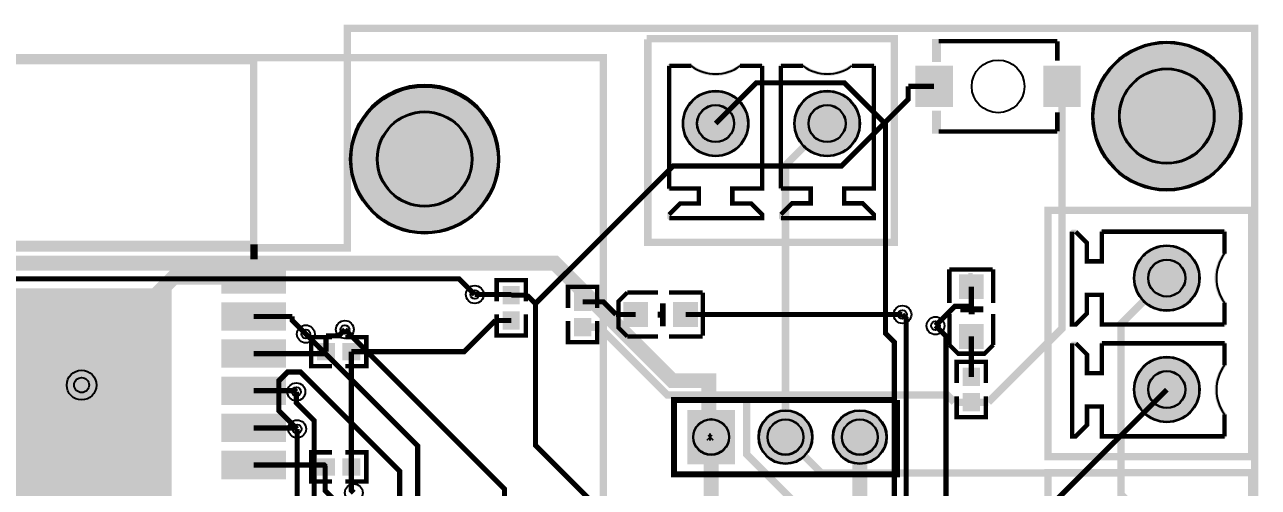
# Model space of a CAD drawing. Header units: millimetres. Extents: x -4 to 157, y 41 to 137.
# Drawn here: x 114.51 to 156.67, y 120.86 to 136.68 of the extents above; entities that cross this region are included whole.
import ezdxf

# ---------------------------------------------------------------- set-up
doc = ezdxf.new("R2010")
doc.units = ezdxf.units.MM
for name, color, linetype, true_color in [('BoardOutLine', 7, 'Continuous', 0xff00ff), ('BottomLayer', 7, 'Continuous', 0x0000ff), ('BottomSolderMaskLayer', 7, 'Continuous', 0xaa00ff), ('Document', 7, 'Continuous', 0xffffff), ('Hole', 7, 'Continuous', 0x222222), ('Multi-Layer', 7, 'Continuous', 0xc0c0c0), ('TopLayer', 7, 'Continuous', 0xff0000), ('TopPasteMaskLayer', 7, 'Continuous', 0x808080), ('TopSilkLayer', 7, 'Continuous', 0xffcc00), ('TopSolderMaskLayer', 7, 'Continuous', 0x800080)]:
    doc.layers.add(name, color=color, linetype=linetype, true_color=true_color)

msp = doc.modelspace()

# ---------------------------------------------------------------- hatches: boundary and pattern name
at = {"layer": 'BottomLayer'}
msp.add_hatch(color=256, dxfattribs=at).paths.add_polyline_path([(106.731, 127.661), (119.533, 127.661), (119.533, 112.141), (106.706, 112.141)])
at = {"layer": 'BottomSolderMaskLayer'}
for points in [[(150.993, 133.552, 1), (156.094, 133.552, 1)], [(125.632, 132.084, 1), (130.733, 132.084, 1)], [(137, 133.299, 1), (139.251, 133.299, 1)], [(140.81, 133.299, 1), (143.061, 133.299, 1)], [(152.418, 128.016, 1), (154.669, 128.016, 1)], [(152.418, 124.206, 1), (154.669, 124.206, 1)], [(137.16, 123.506), (138.786, 123.506), (138.786, 121.655), (137.16, 121.655)], [(139.588, 122.581, 1), (141.439, 122.581, 1)], [(142.128, 122.581, 1), (143.979, 122.581, 1)]]:
    msp.add_hatch(color=256, dxfattribs=at).paths.add_polyline_path(points)
at = {"layer": 'Document'}
for points in [[(136.535, 135.339), (136.525, 135.339), (136.465, 135.279), (136.465, 131.069), (136.525, 131.009), (137.485, 131.009), (137.485, 130.629), (136.895, 130.629), (136.475, 130.209), (136.475, 130.049), (136.535, 129.989), (138.125, 129.989), (138.125, 130.129), (136.605, 130.129), (136.605, 130.159), (136.605, 130.159), (136.945, 130.499), (137.565, 130.499), (137.626, 130.559), (137.626, 131.079), (137.555, 131.149), (136.605, 131.149), (136.605, 135.339)], [(137.285, 135.339), (137.285, 135.199), (136.615, 135.199), (136.615, 135.339), (137.285, 135.339)], [(137.295, 135.339), (137.336, 135.307), (137.377, 135.277), (137.42, 135.248), (137.464, 135.221), (137.508, 135.196), (137.554, 135.172), (137.601, 135.151), (137.648, 135.131), (137.696, 135.113), (137.745, 135.097), (137.795, 135.083), (137.845, 135.071), (137.895, 135.061), (137.946, 135.052), (137.997, 135.046), (138.048, 135.042), (138.1, 135.04), (138.151, 135.04), (138.203, 135.042), (138.254, 135.046), (138.305, 135.052), (138.356, 135.061), (138.406, 135.071), (138.456, 135.083), (138.506, 135.097), (138.555, 135.113), (138.603, 135.131), (138.65, 135.151), (138.697, 135.172), (138.743, 135.196), (138.787, 135.221), (138.831, 135.248), (138.874, 135.277), (138.915, 135.307), (138.955, 135.339), (138.955, 135.199), (138.912, 135.168), (138.866, 135.139), (138.82, 135.111), (138.773, 135.086), (138.725, 135.062), (138.676, 135.04), (138.626, 135.019), (138.575, 135.001), (138.524, 134.985), (138.472, 134.97), (138.419, 134.958), (138.367, 134.948), (138.313, 134.94), (138.26, 134.933), (138.206, 134.929), (138.152, 134.927), (138.099, 134.927), (138.045, 134.929), (137.991, 134.933), (137.938, 134.94), (137.884, 134.948), (137.832, 134.958), (137.779, 134.97), (137.727, 134.985), (137.676, 135.001), (137.625, 135.019), (137.575, 135.04), (137.526, 135.062), (137.478, 135.086), (137.431, 135.111), (137.385, 135.139), (137.339, 135.168), (137.295, 135.199)], [(139.715, 135.339), (139.726, 135.339), (139.785, 135.28), (139.785, 131.069), (139.726, 131.009), (138.766, 131.009), (138.766, 130.629), (139.356, 130.629), (139.776, 130.209), (139.776, 130.049), (139.715, 129.989), (138.126, 129.989), (138.125, 130.129), (139.646, 130.129), (139.646, 130.159), (139.646, 130.159), (139.306, 130.499), (138.686, 130.499), (138.626, 130.559), (138.626, 131.079), (138.696, 131.15), (139.646, 131.149), (139.646, 135.339)], [(138.966, 135.339), (138.966, 135.199), (139.636, 135.199), (139.636, 135.339), (138.966, 135.339)], [(140.355, 135.343), (140.345, 135.343), (140.285, 135.283), (140.285, 131.073), (140.345, 131.013), (141.305, 131.013), (141.305, 130.633), (140.715, 130.633), (140.295, 130.213), (140.295, 130.053), (140.355, 129.993), (141.945, 129.993), (141.945, 130.133), (140.425, 130.133), (140.425, 130.163), (140.425, 130.163), (140.765, 130.503), (141.385, 130.503), (141.445, 130.563), (141.445, 131.083), (141.375, 131.153), (140.425, 131.153), (140.425, 135.343)], [(141.105, 135.343), (141.105, 135.203), (140.435, 135.203), (140.435, 135.343), (141.105, 135.343)], [(141.115, 135.343), (141.155, 135.311), (141.196, 135.28), (141.239, 135.251), (141.283, 135.224), (141.328, 135.199), (141.373, 135.175), (141.42, 135.154), (141.468, 135.134), (141.516, 135.116), (141.565, 135.1), (141.614, 135.086), (141.664, 135.074), (141.715, 135.064), (141.765, 135.056), (141.816, 135.05), (141.868, 135.045), (141.919, 135.043), (141.97, 135.043), (142.022, 135.045), (142.073, 135.05), (142.124, 135.056), (142.175, 135.064), (142.225, 135.074), (142.275, 135.086), (142.325, 135.1), (142.374, 135.116), (142.422, 135.134), (142.47, 135.154), (142.516, 135.175), (142.562, 135.199), (142.607, 135.224), (142.65, 135.251), (142.693, 135.28), (142.735, 135.311), (142.775, 135.343), (142.775, 135.203), (142.731, 135.172), (142.686, 135.142), (142.639, 135.115), (142.592, 135.089), (142.544, 135.065), (142.495, 135.043), (142.445, 135.022), (142.394, 135.004), (142.343, 134.988), (142.291, 134.974), (142.239, 134.961), (142.186, 134.951), (142.133, 134.943), (142.079, 134.936), (142.026, 134.932), (141.972, 134.93), (141.918, 134.93), (141.864, 134.932), (141.81, 134.936), (141.757, 134.943), (141.704, 134.951), (141.651, 134.961), (141.598, 134.974), (141.547, 134.988), (141.495, 135.004), (141.445, 135.022), (141.395, 135.043), (141.346, 135.065), (141.297, 135.089), (141.25, 135.115), (141.204, 135.142), (141.159, 135.172), (141.115, 135.203)], [(143.535, 135.343), (143.545, 135.343), (143.605, 135.283), (143.605, 131.073), (143.545, 131.013), (142.585, 131.013), (142.585, 130.633), (143.175, 130.633), (143.595, 130.213), (143.595, 130.053), (143.535, 129.993), (141.945, 129.993), (141.945, 130.133), (143.465, 130.133), (143.465, 130.163), (143.465, 130.163), (143.125, 130.503), (142.505, 130.503), (142.445, 130.563), (142.445, 131.083), (142.515, 131.153), (143.465, 131.153), (143.465, 135.343)], [(142.785, 135.343), (142.785, 135.203), (143.455, 135.203), (143.455, 135.343), (142.785, 135.343)], [(155.583, 129.606), (155.583, 129.616), (155.523, 129.676), (151.313, 129.676), (151.253, 129.616), (151.253, 128.656), (150.873, 128.656), (150.873, 129.246), (150.453, 129.666), (150.293, 129.666), (150.233, 129.606), (150.233, 128.016), (150.373, 128.016), (150.373, 129.536), (150.403, 129.536), (150.403, 129.536), (150.743, 129.196), (150.743, 128.576), (150.803, 128.516), (151.323, 128.516), (151.393, 128.586), (151.393, 129.536), (155.583, 129.536)], [(155.583, 128.856), (155.443, 128.856), (155.443, 129.526), (155.583, 129.526), (155.583, 128.856)], [(155.583, 128.846), (155.551, 128.806), (155.521, 128.765), (155.492, 128.722), (155.465, 128.678), (155.44, 128.633), (155.416, 128.588), (155.394, 128.541), (155.375, 128.494), (155.357, 128.445), (155.341, 128.396), (155.327, 128.347), (155.315, 128.297), (155.304, 128.247), (155.296, 128.196), (155.29, 128.145), (155.286, 128.093), (155.284, 128.042), (155.284, 127.991), (155.286, 127.939), (155.29, 127.888), (155.296, 127.837), (155.304, 127.786), (155.315, 127.736), (155.327, 127.686), (155.341, 127.636), (155.357, 127.587), (155.375, 127.539), (155.394, 127.492), (155.416, 127.445), (155.44, 127.399), (155.465, 127.354), (155.492, 127.311), (155.521, 127.268), (155.551, 127.226), (155.583, 127.186), (155.443, 127.186), (155.412, 127.23), (155.383, 127.275), (155.355, 127.322), (155.329, 127.369), (155.305, 127.417), (155.283, 127.466), (155.263, 127.516), (155.245, 127.567), (155.229, 127.618), (155.214, 127.67), (155.202, 127.722), (155.192, 127.775), (155.183, 127.828), (155.177, 127.882), (155.173, 127.936), (155.171, 127.989), (155.171, 128.043), (155.173, 128.097), (155.177, 128.151), (155.183, 128.204), (155.192, 128.257), (155.202, 128.31), (155.214, 128.363), (155.229, 128.415), (155.245, 128.466), (155.263, 128.516), (155.283, 128.566), (155.305, 128.615), (155.329, 128.664), (155.355, 128.711), (155.383, 128.757), (155.412, 128.802), (155.443, 128.846)], [(146.761, 127.534), (146.761, 128.194), (146.914, 128.194), (146.914, 127.534)], [(147.138, 127.809), (146.478, 127.809), (146.478, 127.961), (147.138, 127.961)], [(155.583, 126.426), (155.583, 126.416), (155.523, 126.356), (151.313, 126.356), (151.253, 126.416), (151.253, 127.376), (150.873, 127.376), (150.873, 126.786), (150.453, 126.366), (150.293, 126.366), (150.233, 126.426), (150.233, 128.016), (150.373, 128.016), (150.373, 126.496), (150.403, 126.496), (150.403, 126.496), (150.743, 126.836), (150.743, 127.456), (150.803, 127.516), (151.323, 127.516), (151.393, 127.446), (151.393, 126.496), (155.583, 126.496)], [(137.181, 126.496), (137.181, 127.157), (137.334, 127.157), (137.334, 126.496)], [(155.583, 127.176), (155.443, 127.176), (155.443, 126.506), (155.583, 126.506), (155.583, 127.176)], [(135.053, 126.821), (135.713, 126.821), (135.713, 126.669), (135.053, 126.669)], [(136.906, 126.873), (137.567, 126.873), (137.567, 126.721), (136.906, 126.721)], [(146.813, 125.68), (146.813, 126.34), (146.966, 126.34), (146.966, 125.68)], [(155.586, 125.787), (155.586, 125.797), (155.526, 125.857), (151.316, 125.857), (151.256, 125.797), (151.256, 124.837), (150.876, 124.837), (150.876, 125.427), (150.456, 125.847), (150.296, 125.847), (150.236, 125.787), (150.236, 124.197), (150.376, 124.197), (150.376, 125.717), (150.406, 125.717), (150.406, 125.717), (150.746, 125.377), (150.746, 124.757), (150.806, 124.697), (151.326, 124.697), (151.396, 124.767), (151.396, 125.717), (155.586, 125.717)], [(155.586, 125.037), (155.446, 125.037), (155.446, 125.707), (155.586, 125.707), (155.586, 125.037)], [(155.586, 125.027), (155.554, 124.987), (155.524, 124.945), (155.495, 124.903), (155.468, 124.859), (155.443, 124.814), (155.419, 124.768), (155.398, 124.722), (155.378, 124.674), (155.36, 124.626), (155.344, 124.577), (155.33, 124.528), (155.318, 124.478), (155.308, 124.427), (155.299, 124.376), (155.293, 124.325), (155.289, 124.274), (155.287, 124.223), (155.287, 124.171), (155.289, 124.12), (155.293, 124.069), (155.299, 124.017), (155.308, 123.967), (155.318, 123.916), (155.33, 123.866), (155.344, 123.817), (155.36, 123.768), (155.378, 123.72), (155.398, 123.672), (155.419, 123.626), (155.443, 123.58), (155.468, 123.535), (155.495, 123.491), (155.524, 123.449), (155.554, 123.407), (155.586, 123.367), (155.446, 123.367), (155.415, 123.411), (155.386, 123.456), (155.358, 123.502), (155.333, 123.55), (155.309, 123.598), (155.286, 123.647), (155.266, 123.697), (155.248, 123.747), (155.232, 123.799), (155.217, 123.851), (155.205, 123.903), (155.195, 123.956), (155.187, 124.009), (155.18, 124.063), (155.176, 124.116), (155.174, 124.17), (155.174, 124.224), (155.176, 124.278), (155.18, 124.331), (155.187, 124.385), (155.195, 124.438), (155.205, 124.491), (155.217, 124.543), (155.232, 124.595), (155.248, 124.647), (155.266, 124.697), (155.286, 124.747), (155.309, 124.796), (155.333, 124.844), (155.358, 124.892), (155.386, 124.938), (155.415, 124.983), (155.446, 125.027)], [(155.586, 122.607), (155.586, 122.597), (155.526, 122.537), (151.316, 122.537), (151.256, 122.597), (151.256, 123.557), (150.876, 123.557), (150.876, 122.967), (150.456, 122.547), (150.296, 122.547), (150.236, 122.607), (150.236, 124.197), (150.376, 124.197), (150.376, 122.677), (150.406, 122.677), (150.406, 122.677), (150.746, 123.017), (150.746, 123.637), (150.806, 123.697), (151.326, 123.697), (151.396, 123.627), (151.396, 122.677), (155.586, 122.677)], [(155.586, 123.357), (155.446, 123.357), (155.446, 122.687), (155.586, 122.687), (155.586, 123.357)]]:
    msp.add_hatch(color=256, dxfattribs=at).paths.add_polyline_path(points)
at = {"layer": 'Multi-Layer'}
for points in [[(137.026, 133.299, 1), (139.226, 133.299, 1)], [(140.836, 133.299, 1), (143.036, 133.299, 1)], [(152.443, 128.016, 1), (154.643, 128.016, 1)], [(152.443, 124.206, 1), (154.643, 124.206, 1)], [(137.186, 123.481), (138.761, 123.481), (138.761, 121.681), (137.186, 121.681)], [(139.613, 122.581, 1), (141.413, 122.581, 1)], [(142.153, 122.581, 1), (143.953, 122.581, 1)]]:
    msp.add_hatch(color=256, dxfattribs=at).paths.add_polyline_path(points)
at = {"layer": 'TopLayer'}
for points in [[(146.207, 133.889), (146.207, 135.249), (144.977, 135.249), (144.977, 133.889)], [(149.347, 133.889), (149.347, 135.249), (150.577, 135.249), (150.577, 133.889)], [(123.386, 128.45), (123.386, 127.5), (121.286, 127.5), (121.286, 128.45)], [(147.263, 127.324), (146.463, 127.324), (146.463, 128.124), (147.263, 128.124)], [(106.731, 127.661), (119.533, 127.661), (119.533, 112.141), (106.706, 112.141)], [(130.87, 127.15), (131.41, 127.15), (131.41, 127.716), (130.87, 127.716)], [(133.849, 126.922), (133.309, 126.922), (133.309, 127.487), (133.849, 127.487)], [(123.386, 127.18), (123.386, 126.23), (121.286, 126.23), (121.286, 127.18)], [(134.995, 126.372), (134.995, 127.172), (135.795, 127.172), (135.795, 126.372)], [(136.697, 126.372), (136.697, 127.172), (137.497, 127.172), (137.497, 126.372)], [(130.87, 126.85), (131.41, 126.85), (131.41, 126.285), (130.87, 126.285)], [(133.849, 126.622), (133.309, 126.622), (133.309, 126.056), (133.849, 126.056)], [(147.263, 125.622), (146.463, 125.622), (146.463, 126.422), (147.263, 126.422)], [(123.386, 125.91), (123.386, 124.96), (121.286, 124.96), (121.286, 125.91)], [(125.097, 125.231), (125.097, 125.771), (124.532, 125.771), (124.532, 125.231)], [(125.397, 125.231), (125.397, 125.771), (125.963, 125.771), (125.963, 125.231)], [(147.133, 124.356), (146.593, 124.356), (146.593, 124.922), (147.133, 124.922)], [(123.386, 124.64), (123.386, 123.69), (121.286, 123.69), (121.286, 124.64)], [(147.133, 124.056), (146.593, 124.056), (146.593, 123.491), (147.133, 123.491)], [(123.386, 123.37), (123.386, 122.42), (121.286, 122.42), (121.286, 123.37)], [(123.386, 122.1), (123.386, 121.15), (121.286, 121.15), (121.286, 122.1)], [(125.097, 121.294), (125.097, 121.834), (124.532, 121.834), (124.532, 121.294)], [(125.397, 121.294), (125.397, 121.834), (125.963, 121.834), (125.963, 121.294)]]:
    msp.add_hatch(color=256, dxfattribs=at).paths.add_polyline_path(points)
at = {"layer": 'TopPasteMaskLayer'}
for points in [[(146.207, 133.889), (146.207, 135.249), (144.977, 135.249), (144.977, 133.889)], [(149.347, 133.889), (149.347, 135.249), (150.577, 135.249), (150.577, 133.889)], [(123.386, 128.45), (123.386, 127.5), (121.286, 127.5), (121.286, 128.45)], [(147.263, 127.324), (146.463, 127.324), (146.463, 128.124), (147.263, 128.124)], [(130.91, 127.135), (131.37, 127.135), (131.41, 127.175), (131.41, 127.676), (131.37, 127.716), (130.91, 127.716), (130.87, 127.676), (130.87, 127.175)], [(133.809, 126.907), (133.349, 126.907), (133.309, 126.947), (133.309, 127.447), (133.349, 127.487), (133.809, 127.487), (133.849, 127.447), (133.849, 126.947)], [(123.386, 127.18), (123.386, 126.23), (121.286, 126.23), (121.286, 127.18)], [(134.995, 126.372), (134.995, 127.172), (135.795, 127.172), (135.795, 126.372)], [(136.697, 126.372), (136.697, 127.172), (137.497, 127.172), (137.497, 126.372)], [(130.91, 126.865), (131.37, 126.865), (131.41, 126.825), (131.41, 126.325), (131.37, 126.285), (130.91, 126.285), (130.87, 126.325), (130.87, 126.825)], [(133.809, 126.637), (133.349, 126.637), (133.309, 126.597), (133.309, 126.096), (133.349, 126.056), (133.809, 126.056), (133.849, 126.096), (133.849, 126.597)], [(147.263, 125.622), (146.463, 125.622), (146.463, 126.422), (147.263, 126.422)], [(123.386, 125.91), (123.386, 124.96), (121.286, 124.96), (121.286, 125.91)], [(125.112, 125.271), (125.112, 125.731), (125.072, 125.771), (124.572, 125.771), (124.532, 125.731), (124.532, 125.271), (124.572, 125.231), (125.072, 125.231)], [(125.382, 125.271), (125.382, 125.731), (125.422, 125.771), (125.923, 125.771), (125.963, 125.731), (125.963, 125.271), (125.923, 125.231), (125.422, 125.231)], [(147.093, 124.341), (146.633, 124.341), (146.593, 124.381), (146.593, 124.882), (146.633, 124.922), (147.093, 124.922), (147.133, 124.882), (147.133, 124.381)], [(123.386, 124.64), (123.386, 123.69), (121.286, 123.69), (121.286, 124.64)], [(147.093, 124.071), (146.633, 124.071), (146.593, 124.031), (146.593, 123.531), (146.633, 123.491), (147.093, 123.491), (147.133, 123.531), (147.133, 124.031)], [(123.386, 123.37), (123.386, 122.42), (121.286, 122.42), (121.286, 123.37)], [(123.386, 122.1), (123.386, 121.15), (121.286, 121.15), (121.286, 122.1)], [(125.112, 121.334), (125.112, 121.794), (125.072, 121.834), (124.572, 121.834), (124.532, 121.794), (124.532, 121.334), (124.572, 121.294), (125.072, 121.294)], [(125.382, 121.334), (125.382, 121.794), (125.422, 121.834), (125.923, 121.834), (125.963, 121.794), (125.963, 121.334), (125.923, 121.294), (125.422, 121.294)]]:
    msp.add_hatch(color=256, dxfattribs=at).paths.add_polyline_path(points)
at = {"layer": 'TopSilkLayer'}
for points in [[(145.827, 136.187), (145.827, 135.402), (145.523, 135.402), (145.523, 136.187)], [(145.827, 132.952), (145.827, 133.737), (145.523, 133.737), (145.523, 132.952)]]:
    msp.add_hatch(color=256, dxfattribs=at).paths.add_polyline_path(points)
at = {"layer": 'TopSolderMaskLayer'}
for points in [[(150.993, 133.552, 1), (156.094, 133.552, 1)], [(146.233, 133.864), (146.233, 135.275), (144.952, 135.275), (144.952, 133.864)], [(149.322, 133.864), (149.322, 135.275), (150.603, 135.275), (150.603, 133.864)], [(125.632, 132.084, 1), (130.733, 132.084, 1)], [(137, 133.299, 1), (139.251, 133.299, 1)], [(140.81, 133.299, 1), (143.061, 133.299, 1)], [(152.418, 128.016, 1), (154.669, 128.016, 1)], [(123.442, 128.462), (123.442, 127.489), (121.23, 127.489), (121.23, 128.462)], [(130.846, 127.124), (131.435, 127.124), (131.435, 127.743), (130.846, 127.743)], [(147.288, 127.299), (146.438, 127.299), (146.438, 128.15), (147.288, 128.15)], [(133.873, 126.895), (133.285, 126.895), (133.285, 127.514), (133.873, 127.514)], [(123.442, 127.192), (123.442, 126.219), (121.23, 126.219), (121.23, 127.192)], [(134.97, 126.346), (134.97, 127.197), (135.82, 127.197), (135.82, 126.346)], [(136.671, 126.346), (136.671, 127.197), (137.522, 127.197), (137.522, 126.346)], [(130.846, 126.877), (131.435, 126.877), (131.435, 126.258), (130.846, 126.258)], [(133.873, 126.648), (133.285, 126.648), (133.285, 126.029), (133.873, 126.029)], [(147.288, 125.597), (146.438, 125.597), (146.438, 126.448), (147.288, 126.448)], [(123.442, 125.922), (123.442, 124.949), (121.23, 124.949), (121.23, 125.922)], [(125.123, 125.205), (125.123, 125.796), (124.506, 125.796), (124.506, 125.205)], [(125.372, 125.205), (125.372, 125.796), (125.988, 125.796), (125.988, 125.205)], [(152.418, 124.206, 1), (154.669, 124.206, 1)], [(147.157, 124.33), (146.569, 124.33), (146.569, 124.949), (147.157, 124.949)], [(123.442, 124.652), (123.442, 123.679), (121.23, 123.679), (121.23, 124.652)], [(147.157, 124.083), (146.569, 124.083), (146.569, 123.464), (147.157, 123.464)], [(123.442, 123.382), (123.442, 122.409), (121.23, 122.409), (121.23, 123.382)], [(137.16, 123.506), (138.786, 123.506), (138.786, 121.655), (137.16, 121.655)], [(139.588, 122.581, 1), (141.439, 122.581, 1)], [(142.128, 122.581, 1), (143.979, 122.581, 1)], [(123.442, 122.112), (123.442, 121.139), (121.23, 121.139), (121.23, 122.112)], [(125.123, 121.268), (125.123, 121.859), (124.506, 121.859), (124.506, 121.268)], [(125.372, 121.268), (125.372, 121.859), (125.988, 121.859), (125.988, 121.268)]]:
    msp.add_hatch(color=256, dxfattribs=at).paths.add_polyline_path(points)

# ---------------------------------------------------------------- linework, layer by layer
at = {"layer": 'BoardOutLine', "const_width": 0.254}
msp.add_lwpolyline([(100.543, 129.052), (100.543, 136.552), (-3.457, 136.552), (-3.457, 41.552), (156.543, 41.552), (156.543, 136.552), (125.543, 136.552), (125.543, 129.052), (100.543, 129.052)], close=True, dxfattribs=at)
at = {"layer": 'BottomLayer'}
for points, const_width in [([(63.093, 134.721), (94.008, 134.721), (100.205, 128.523), (132.634, 128.523), (136.647, 124.51), (137.896, 124.51), (137.896, 122.58)], 0.508), ([(63.095, 134.721), (94.008, 134.721), (100.205, 128.523), (132.633, 128.523), (136.647, 124.51), (137.896, 124.51), (137.896, 122.581)], 0.254), ([(138.125, 133.299), (139.515, 134.689), (142.528, 134.689), (143.932, 133.285), (143.932, 126.124), (144.23, 125.826), (144.23, 110.261), (144.113, 110.144), (144.113, 90.629), (142.439, 88.955)], 0.178), ([(141.935, 133.299), (140.513, 131.877), (140.513, 122.581)], 0.254), ([(106.045, 122.427), (106.426, 122.427), (106.426, 127.888), (106.527, 127.99), (129.362, 127.99), (129.895, 127.457)], 0.178), ([(106.045, 122.427), (106.426, 122.427), (106.426, 127.888), (106.527, 127.99), (129.362, 127.99), (129.895, 127.456)], 0.178), ([(129.896, 127.457), (129.895, 127.457)], 0.178), ([(129.895, 127.457), (129.895, 127.456)], 0.178), ([(144.509, 126.772), (144.638, 126.643), (144.638, 110.158), (144.478, 109.999), (144.478, 86.87), (147.57, 83.778)], 0.178), ([(145.639, 126.389), (146, 126.027), (146, 109.855)], 0.178), ([(124.123, 126.105), (127.947, 122.281), (127.947, 112.935), (124.275, 109.263), (124.01, 109.263)], 0.178), ([(130.911, 119.243), (130.911, 120.806), (125.457, 126.259)], 0.178), ([(123.825, 122.86), (123.199, 123.486), (123.199, 124.504), (123.499, 124.804), (123.946, 124.804), (127.332, 121.418), (127.332, 117.292)], 0.178), ([(116.459, 124.359), (116.18, 124.079), (116.18, 119.901)], 0.254), ([(88.214, 116.128), (88.214, 115.75), (94.818, 109.143), (122.809, 109.143), (124.409, 110.743), (124.409, 123.138), (123.799, 123.748), (123.799, 124.129)], 0.178), ([(123.799, 123.939), (123.8, 123.939), (123.8, 124.13)], 0.178), ([(123.799, 123.939), (123.799, 124.129)], 0.178), ([(124.409, 117.939), (124.409, 123.138), (123.799, 123.748), (123.799, 123.939)], 0.178), ([(153.543, 124.206), (147.015, 117.678), (147.015, 99.322), (145.087, 97.394)], 0.178), ([(89.738, 116.128), (89.89, 115.976), (89.89, 114.756), (95.123, 109.524), (122.377, 109.524), (123.825, 110.972), (123.825, 122.859)], 0.178), ([(123.825, 122.518), (123.825, 122.518), (123.825, 122.86)], 0.178), ([(123.825, 122.518), (123.825, 122.859)], 0.178), ([(137.973, 122.581), (137.896, 122.581)], 0.254), ([(137.896, 122.581), (137.896, 122.58)], 0.254), ([(143.053, 118.44), (143.053, 122.581)], 0.508), ([(143.053, 118.44), (143.053, 122.581)], 0.254), ([(89.738, 116.128), (89.89, 115.976), (89.89, 114.756), (95.123, 109.524), (122.377, 109.524), (123.825, 110.972), (123.825, 122.518)], 0.178)]:
    msp.add_lwpolyline(points, dxfattribs=dict(at, const_width=const_width))
at = {"layer": 'BottomSolderMaskLayer'}
for centre, radius in [((153.543, 133.552), 2.551), ((153.543, 133.552), 1.633), ((128.182, 132.084), 2.551), ((138.126, 133.299), 1.125), ((141.936, 133.299), 1.125), ((128.182, 132.084), 1.633), ((138.125, 133.299), 0.639), ((141.935, 133.299), 0.639), ((153.543, 128.016), 1.125), ((153.543, 128.016), 0.639), ((153.543, 124.206), 1.125), ((153.543, 124.206), 0.639), ((137.973, 122.581), 0.619), ((140.513, 122.581), 0.925), ((140.513, 122.581), 0.617), ((143.053, 122.581), 0.925), ((143.053, 122.581), 0.617)]:
    msp.add_circle(centre, radius, dxfattribs=at)
at = {"layer": 'Hole'}
for centre, radius in [((129.896, 127.457), 0.152), ((144.509, 126.772), 0.152), ((145.639, 126.389), 0.152), ((124.123, 126.105), 0.152), ((125.457, 126.259), 0.152), ((116.459, 124.359), 0.254), ((123.8, 124.13), 0.153), ((123.825, 122.86), 0.153)]:
    msp.add_circle(centre, radius, dxfattribs=at)
at = {"layer": 'Multi-Layer'}
for centre, radius in [((153.543, 133.552), 2.5), ((153.543, 133.552), 1.6), ((128.182, 132.084), 2.5), ((138.126, 133.299), 1.1), ((141.936, 133.299), 1.1), ((128.182, 132.084), 1.6), ((138.125, 133.299), 0.625), ((141.935, 133.299), 0.625), ((153.543, 128.016), 1.1), ((153.543, 128.016), 0.625), ((129.896, 127.457), 0.305), ((144.509, 126.772), 0.305), ((125.457, 126.259), 0.305), ((145.639, 126.389), 0.305), ((124.123, 126.105), 0.305), ((153.543, 124.206), 1.1), ((116.459, 124.359), 0.508), ((153.543, 124.206), 0.625), ((123.8, 124.13), 0.305), ((123.825, 122.86), 0.305), ((137.973, 122.581), 0.6), ((140.513, 122.581), 0.9), ((140.513, 122.581), 0.6), ((143.053, 122.581), 0.9), ((143.053, 122.581), 0.6), ((125.761, 120.677), 0.305)]:
    msp.add_circle(centre, radius, dxfattribs=at)
at = {"layer": 'TopLayer'}
for points, const_width in [([(131.969, 127.146), (136.672, 131.849), (142.429, 131.849), (144.706, 134.127), (144.706, 134.569)], 0.178), ([(145.593, 134.569), (144.706, 134.569)], 0.178), ([(149.962, 134.569), (149.962, 126.294), (147.442, 123.773)], 0.254), ([(122.336, 127.975), (122.27, 128.042), (119.609, 128.042), (118.999, 127.432), (118.999, 127.305)], 0.508), ([(122.336, 127.975), (122.27, 128.042), (119.609, 128.042), (118.999, 127.432), (118.999, 127.305)], 0.254), ([(122.336, 127.975), (122.336, 127.975)], 0.254), ([(146.863, 127.724), (146.863, 127.053)], 0.178), ([(151.975, 121.355), (151.975, 126.448), (153.543, 128.016)], 0.254), ([(118.999, 127.305), (118.999, 126.899), (116.459, 124.359)], 0.254), ([(129.896, 127.457), (131.139, 127.457)], 0.178), ([(129.896, 127.457), (129.896, 127.457), (131.139, 127.457)], 0.178), ([(131.14, 127.433), (131.14, 127.456), (131.139, 127.457)], 0.178), ([(131.14, 127.433), (131.681, 127.433)], 0.178), ([(131.681, 127.433), (131.969, 127.146)], 0.178), ([(140.869, 104.064), (142.911, 106.106), (142.911, 112.68), (138.378, 117.213), (137.053, 117.213), (131.969, 122.297), (131.969, 127.146)], 0.178), ([(133.579, 127.204), (134.291, 127.204), (134.724, 126.772)], 0.178), ([(146.863, 127.053), (146.303, 127.053), (145.639, 126.389)], 0.178), ([(122.336, 126.705), (123.657, 126.705)], 0.178), ([(123.657, 126.705), (123.657, 126.571), (124.123, 126.105)], 0.178), ([(125.68, 125.501), (129.533, 125.501), (130.599, 126.567)], 0.178), ([(131.14, 126.567), (130.599, 126.567)], 0.178), ([(135.395, 126.772), (134.724, 126.772)], 0.178), ([(137.097, 126.772), (144.509, 126.772)], 0.178), ([(124.814, 126.042), (125.24, 126.042), (125.457, 126.259)], 0.178), ([(124.814, 125.501), (124.814, 126.042)], 0.178), ([(133.579, 126.339), (134.158, 126.339)], 0.254), ([(134.158, 126.339), (136.475, 124.022), (139.187, 124.022)], 0.254), ([(146.863, 124.639), (146.863, 126.022)], 0.178), ([(124.814, 125.501), (124.749, 125.435), (122.336, 125.435)], 0.178), ([(124.814, 125.501), (124.749, 125.435), (122.336, 125.435)], 0.178), ([(122.336, 125.435), (122.336, 125.435)], 0.178), ([(125.68, 121.564), (125.68, 125.501)], 0.178), ([(123.8, 124.13), (123.765, 124.165), (122.336, 124.165)], 0.178), ([(122.336, 124.165), (122.336, 124.165)], 0.178), ([(123.8, 124.13), (123.765, 124.165), (122.336, 124.165)], 0.178), ([(139.187, 124.022), (139.187, 121.992), (141.783, 119.396), (141.783, 117.966), (144.736, 115.013), (146.058, 115.013), (146.259, 115.214)], 0.254), ([(139.187, 124.022), (146.036, 124.022), (146.284, 123.773)], 0.254), ([(146.863, 123.773), (146.284, 123.773)], 0.254), ([(146.863, 123.773), (147.442, 123.773)], 0.254), ([(122.336, 122.895), (122.336, 122.895)], 0.178), ([(123.825, 122.86), (123.79, 122.895), (122.336, 122.895)], 0.178), ([(123.825, 122.86), (123.79, 122.895), (122.336, 122.895)], 0.178), ([(137.897, 122.581), (137.973, 122.504), (137.973, 118.44)], 0.508), ([(137.897, 122.581), (137.935, 122.543)], 0.254), ([(137.973, 122.581), (137.935, 122.543)], 0.254), ([(140.513, 122.581), (141.739, 121.355), (151.975, 121.355)], 0.254), ([(137.935, 122.543), (137.973, 122.504), (137.973, 118.44)], 0.254), ([(122.336, 121.625), (122.336, 121.625)], 0.178), ([(124.784, 121.594), (124.753, 121.625), (122.336, 121.625)], 0.178), ([(124.814, 121.564), (124.753, 121.625), (122.336, 121.625)], 0.178), ([(124.814, 121.564), (124.784, 121.594)], 0.178), ([(124.784, 121.594), (124.784, 120.746), (125.48, 120.049), (132.523, 120.049), (136.237, 116.336), (138.612, 116.336), (142.51, 112.438), (142.51, 106.461), (141.383, 105.334), (140.213, 105.334), (139.451, 106.096)], 0.178), ([(125.761, 120.677), (125.68, 120.758), (125.68, 121.564)], 0.178), ([(153.543, 119.051), (151.975, 120.62), (151.975, 121.355)], 0.254)]:
    msp.add_lwpolyline(points, dxfattribs=dict(at, const_width=const_width))
at = {"layer": 'TopSilkLayer'}
for points, const_width in [([(135.77, 136.199), (144.23, 136.199), (144.23, 129.239), (135.81, 129.239), (135.81, 136.179)], 0.254), ([(145.751, 136.111), (149.804, 136.111)], 0.152), ([(149.804, 136.111), (149.804, 135.453)], 0.152), ([(122.336, 135.449), (104.336, 135.449)], 0.254), ([(122.336, 135.449), (122.336, 128.983)], 0.254), ([(136.538, 135.268), (136.538, 131.077)], 0.152), ([(136.538, 130.061), (139.713, 130.061), (139.713, 130.188), (139.332, 130.569), (138.824, 130.568), (138.696, 130.568), (138.696, 131.077), (139.713, 131.077), (139.713, 135.268)], 0.152), ([(136.538, 135.268), (137.291, 135.268)], 0.152), ([(138.96, 135.268), (139.713, 135.268)], 0.152), ([(140.357, 135.271), (140.357, 131.08)], 0.152), ([(140.357, 130.064), (143.532, 130.064), (143.532, 130.191), (143.151, 130.572), (142.643, 130.572), (142.515, 130.572), (142.515, 131.08), (143.532, 131.08), (143.532, 135.271)], 0.152), ([(140.357, 135.271), (141.11, 135.271)], 0.152), ([(142.78, 135.271), (143.532, 135.271)], 0.152), ([(149.804, 133.028), (149.804, 133.686)], 0.152), ([(145.751, 133.028), (149.804, 133.028)], 0.152), ([(136.538, 131.077), (137.554, 131.077), (137.554, 130.696), (137.554, 130.568), (136.919, 130.569), (136.538, 130.188)], 0.152), ([(140.357, 131.08), (141.373, 131.08), (141.373, 130.699), (141.373, 130.572), (140.738, 130.572), (140.357, 130.191)], 0.152), ([(156.443, 130.371), (156.443, 121.911), (149.483, 121.911), (149.483, 130.331), (156.423, 130.331)], 0.254), ([(150.305, 129.604), (150.305, 126.429), (150.432, 126.429), (150.813, 126.81), (150.812, 127.318), (150.812, 127.446), (151.321, 127.446), (151.321, 126.429), (155.512, 126.429)], 0.152), ([(151.321, 129.604), (151.321, 128.588), (150.94, 128.588), (150.812, 128.588), (150.813, 129.223), (150.432, 129.604)], 0.152), ([(155.512, 129.604), (151.321, 129.604)], 0.152), ([(155.512, 129.604), (155.512, 128.851)], 0.152), ([(122.336, 129.165), (104.336, 129.165)], 0.254), ([(122.353, 128.656), (122.353, 129.165)], 0.254), ([(146.112, 127.163), (146.112, 128.313)], 0.15), ([(146.112, 128.313), (147.592, 128.313)], 0.15), ([(147.612, 127.163), (147.612, 128.313)], 0.15), ([(130.642, 127.226), (130.642, 127.945), (131.639, 127.945), (131.639, 127.226)], 0.152), ([(134.077, 126.998), (134.077, 127.716), (133.08, 127.716), (133.08, 126.998)], 0.152), ([(134.806, 127.12), (134.806, 127.221), (135.106, 127.521)], 0.15), ([(136.156, 127.521), (135.106, 127.521)], 0.15), ([(136.536, 127.523), (137.686, 127.523)], 0.15), ([(137.686, 127.523), (137.686, 126.043)], 0.15), ([(134.806, 127.12), (134.806, 126.421)], 0.15), ([(136.322, 126.365), (136.322, 127.153)], 0.203), ([(147.269, 126.949), (146.482, 126.949)], 0.203), ([(146.871, 126.949), (146.871, 126.774)], 0.203), ([(155.512, 127.181), (155.512, 126.429)], 0.152), ([(130.642, 126.774), (130.642, 126.056), (131.639, 126.056), (131.639, 126.774)], 0.152), ([(134.077, 126.545), (134.077, 125.827), (133.08, 125.827), (133.08, 126.545)], 0.152), ([(134.806, 126.421), (134.806, 126.32), (135.106, 126.02)], 0.15), ([(136.322, 126.764), (136.147, 126.764)], 0.203), ([(146.114, 126.783), (146.114, 125.733)], 0.15), ([(147.614, 126.783), (147.614, 125.733)], 0.15), ([(125.021, 125.002), (124.303, 125.002), (124.303, 125.999), (125.021, 125.999)], 0.152), ([(125.473, 125.002), (126.191, 125.002), (126.191, 125.999), (125.473, 125.999)], 0.152), ([(136.156, 126.02), (135.106, 126.02)], 0.15), ([(136.536, 126.023), (137.686, 126.023)], 0.15), ([(146.514, 125.433), (146.414, 125.433), (146.114, 125.733)], 0.15), ([(147.214, 125.433), (147.314, 125.433), (147.614, 125.733)], 0.15), ([(150.308, 125.785), (150.308, 122.609), (150.435, 122.609), (150.816, 122.991), (150.815, 123.499), (150.815, 123.627), (151.324, 123.627), (151.324, 122.609), (155.515, 122.609)], 0.152), ([(151.324, 125.785), (151.324, 124.769), (150.943, 124.769), (150.815, 124.769), (150.816, 125.404), (150.435, 125.785)], 0.152), ([(155.515, 125.785), (151.324, 125.785)], 0.152), ([(155.515, 125.785), (155.515, 125.032)], 0.152), ([(147.362, 124.432), (147.362, 125.15), (146.364, 125.15), (146.364, 124.432)], 0.152), ([(146.514, 125.433), (147.214, 125.433)], 0.15), ([(138.608, 123.851), (136.703, 123.851), (136.703, 121.311), (144.323, 121.311), (144.323, 123.851)], 0.203), ([(144.323, 123.851), (138.608, 123.851)], 0.203), ([(147.362, 123.98), (147.362, 123.262), (146.364, 123.262), (146.364, 123.98)], 0.152), ([(155.515, 123.362), (155.515, 122.609)], 0.152), ([(125.021, 121.065), (124.303, 121.065), (124.303, 122.062), (125.021, 122.062)], 0.152), ([(125.473, 121.065), (126.191, 121.065), (126.191, 122.062), (125.473, 122.062)], 0.152), ([(156.443, 121.406), (156.443, 112.946), (149.483, 112.946), (149.483, 121.366), (156.423, 121.366)], 0.254)]:
    msp.add_lwpolyline(points, dxfattribs=dict(at, const_width=const_width))
at = {"layer": 'TopSilkLayer', "const_width": 0.254}
msp.add_lwpolyline([(134.292, 64.186), (28.092, 64.186), (28.092, 135.551), (134.292, 135.551), (134.292, 64.186)], close=True, dxfattribs=at)
at = {"layer": 'TopSilkLayer'}
for centre, radius in [((147.778, 134.569), 0.9), ((128.182, 132.058), 2.5)]:
    msp.add_circle(centre, radius, dxfattribs=at)
for centre, start, end in [((138.125, 136.398), 233.5356, 306.4644), ((141.945, 136.401), 233.5356, 306.4644), ((156.642, 128.016), 143.5356, 216.4644), ((156.645, 124.197), 143.5356, 216.4644)]:
    msp.add_arc(centre, 1.405, start, end, dxfattribs=at)
at = {"layer": 'TopSolderMaskLayer'}
for centre, radius in [((153.543, 133.552), 2.551), ((153.543, 133.552), 1.633), ((128.182, 132.084), 2.551), ((138.126, 133.299), 1.125), ((141.936, 133.299), 1.125), ((128.182, 132.084), 1.633), ((138.125, 133.299), 0.639), ((141.935, 133.299), 0.639), ((153.543, 128.016), 1.125), ((153.543, 128.016), 0.639), ((153.543, 124.206), 1.125), ((153.543, 124.206), 0.639), ((137.973, 122.581), 0.619), ((140.513, 122.581), 0.925), ((140.513, 122.581), 0.617), ((143.053, 122.581), 0.925), ((143.053, 122.581), 0.617)]:
    msp.add_circle(centre, radius, dxfattribs=at)

doc.saveas('drawing.dxf')
